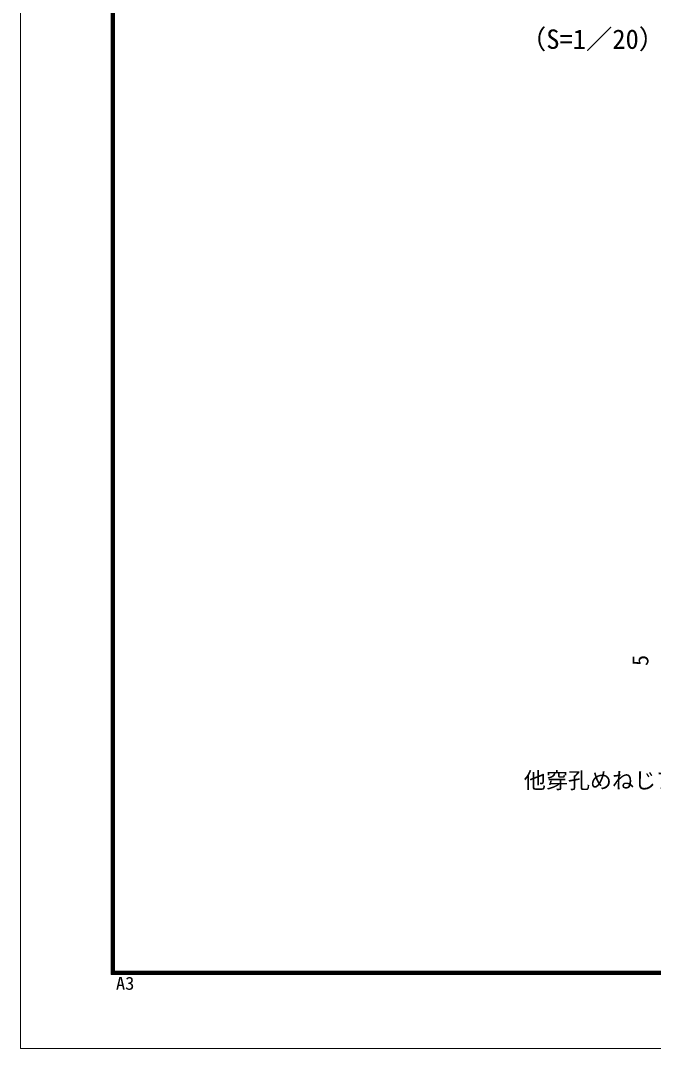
# Model space of a CAD drawing. Units: millimetres, scale not verified. Extents: x -4200 to 4200, y -2970 to 2970.
# Drawn here: x -4200 to -2316, y -2970 to 91 of the extents above; entities that cross this region are included whole.
import ezdxf
from ezdxf.enums import TextEntityAlignment as Align

# ---------------------------------------------------------------- set-up
doc = ezdxf.new("R2010")
doc.units = ezdxf.units.MM
doc.header["$LTSCALE"] = 20
for name, color, linetype, lineweight in [('0-2_D-STR-DIM', 7, 'Continuous', 9), ('0-7_D-STR-TXT', 7, 'Continuous', 9), ('0-8_D-TTL', 7, 'Continuous', 9)]:
    doc.layers.add(name, color=color, linetype=linetype, lineweight=lineweight)
doc.layers.add('0-4_D-TTL-TXT', color=7, linetype='Continuous')
doc.styles.add('ＭＳ ゴシック', font='')
doc.styles.get('ＭＳ ゴシック').set_extended_font_data('MS Gothic')

msp = doc.modelspace()

# ---------------------------------------------------------------- linework, layer by layer
at = {"layer": '0-8_D-TTL', "color": 2, "lineweight": 18}
msp.add_lwpolyline([(-4200, 2970), (4200, 2970), (4200, -2970), (-4200, -2970)], close=True, dxfattribs=at)
at = {"layer": '0-8_D-TTL'}
for points in [[(-3930, 2750), (3930, 2750), (3930, -2750), (-3930, -2750)], [(-3927.5, 2747.5), (3927.5, 2747.5), (3927.5, -2747.5), (-3927.5, -2747.5)], [(-3925, 2745), (3925, 2745), (3925, -2745), (-3925, -2745)], [(-3922.5, 2742.5), (3922.5, 2742.5), (3922.5, -2742.5), (-3922.5, -2742.5)], [(-3920, 2740), (3920, 2740), (3920, -2740), (-3920, -2740)]]:
    msp.add_lwpolyline(points, close=True, dxfattribs=at)

# ---------------------------------------------------------------- texts
at = {"layer": '0-2_D-STR-DIM', "style": 'ＭＳ ゴシック'}
msp.add_text('5', height=48.09, rotation=90, dxfattribs=at).set_placement((-2316.18, -1830.77), align=Align.BOTTOM_LEFT)
at = {"layer": '0-4_D-TTL-TXT', "style": 'ＭＳ ゴシック'}
msp.add_text('（S=1／20）', height=57.77, dxfattribs=at).set_placement((-2713.39, -10.36), align=Align.BOTTOM_LEFT)
at = {"layer": '0-7_D-STR-TXT', "style": 'ＭＳ ゴシック'}
msp.add_text('他穿孔めねじアンカーM12', height=48.09, dxfattribs=at).set_placement((-2701.5, -2210.05), align=Align.BOTTOM_LEFT)
at = {"layer": '0-8_D-TTL', "style": 'ＭＳ ゴシック', "width": 1.05}
msp.add_text('A3', height=38.48, dxfattribs=at).set_placement((-3916.09, -2806.81), align=Align.BOTTOM_LEFT)

doc.saveas('drawing.dxf')
